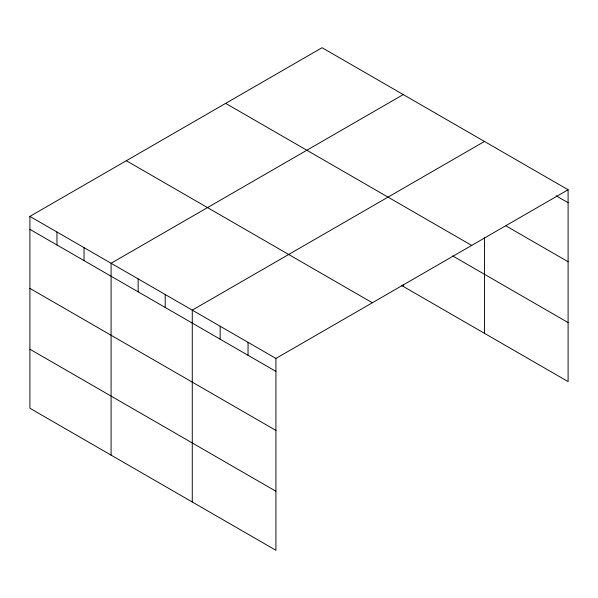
<?xml version="1.0" encoding="UTF-8"?>
<svg xmlns="http://www.w3.org/2000/svg" width="598" height="598" viewBox="0 0 598 598"><rect width="100%" height="100%" fill="white"/><g stroke="black" fill="none" stroke-linecap="round" stroke-linejoin="round"><path stroke-width="0.9" d="M568.1 189.753L275.925 358.434L275.925 550.295L29.9 408.247L29.9 216.394L322.075 47.705L568.1 189.753L568.1 381.606L401.669 285.523M403.261 94.581L111.086 263.262L111.086 455.123M484.447 141.457L192.279 310.138L192.279 501.999M556.147 195.808L568.1 202.707M505.96 225.872L568.1 261.745M225.655 103.372L471.68 245.412M452.611 255.899L568.1 322.576M126.32 160.727L372.345 302.767M29.9 216.394L275.925 358.434M29.9 229.348L275.925 371.395M29.9 288.386L275.925 430.433M29.9 349.217L275.925 491.257M484.447 237.413L484.447 333.318M403.261 284.596L403.261 286.442M248.043 342.333L248.043 355.294M220.161 326.239L220.161 339.201M165.212 294.515L165.212 307.477M138.153 278.892L138.153 291.854M84.026 247.639L84.026 260.601M56.96 232.017L56.96 244.978"/></g></svg>
